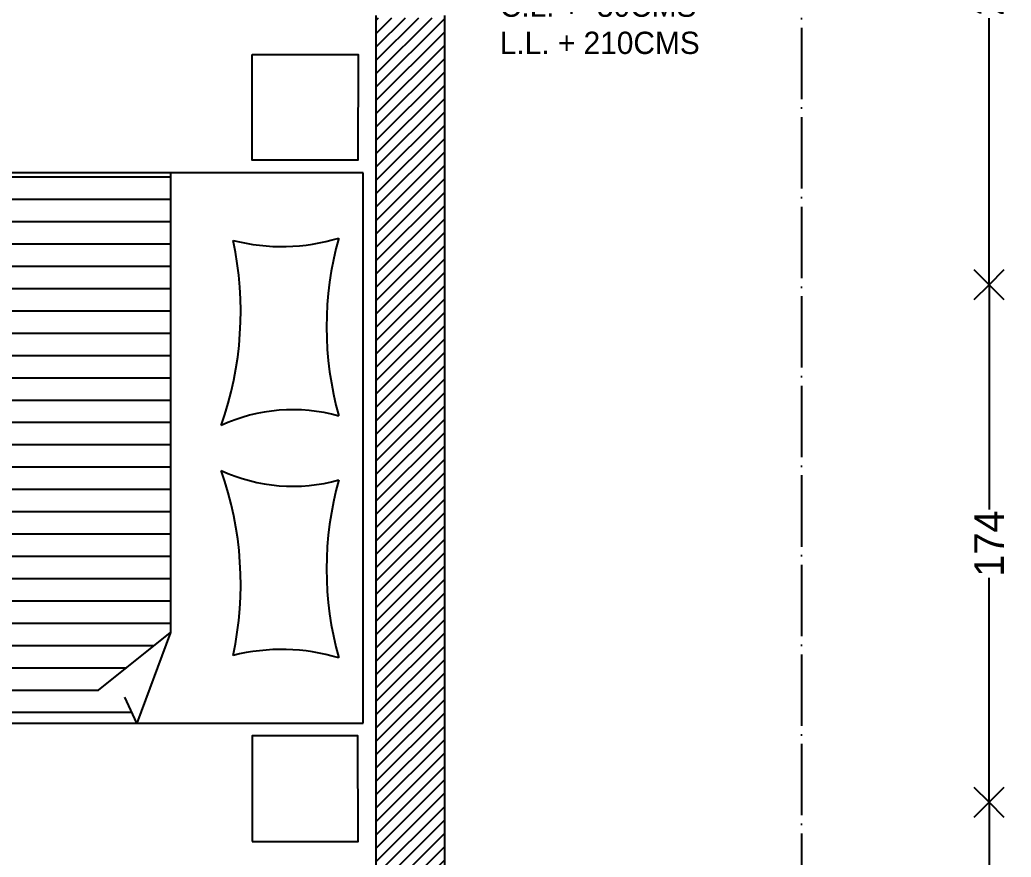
# Model space of a CAD drawing. Header units: metres. Extents: x -16 to 65907, y -5261 to 15511.
# Drawn here: x 20301.7 to 20634.8, y -2508.2 to -2226.6 of the extents above; entities that cross this region are included whole.
import ezdxf

# ---------------------------------------------------------------- set-up
doc = ezdxf.new("R2010")
doc.units = ezdxf.units.M
doc.header["$PDMODE"] = 67
doc.header["$PDSIZE"] = -5
doc.linetypes.add('ACAD_ISO04W100', pattern=[30, 24, -3, 0, -3])
doc.layers.get('0').update_dxf_attribs({"color": 6})
for name, color, linetype in [('BC-BOUNDARY', 3, 'ACAD_ISO04W100'), ('BC-DIMENSION', 8, 'Continuous'), ('BC-FURNITURE', 5, 'Continuous'), ('BC-TEXT', 7, 'Continuous'), ('BC-WALLS', 1, 'Continuous')]:
    doc.layers.add(name, color=color, linetype=linetype)
doc.styles.add('BC-1IN50-1', font='FreeSans.ttf', dxfattribs={"height": 10})
doc.dimstyles.new('BC-1IN50-1', dxfattribs={"dimtxt": 10, "dimasz": 10, "dimexe": 0.18, "dimexo": 0.0625, "dimgap": 1, "dimtad": 0, "dimdec": 1, "dimzin": 12, "dimdsep": 46, "dimtxsty": 'BC-1IN50-1', "dimblk": 'OPEN90', "dimcen": 0.09, "dimse1": 1, "dimse2": 1, "dimclrd": 8, "dimclre": 256, "dimclrt": 7, "dimadec": 0, "dimazin": 0, "dimtfac": 1, "dimtdec": 0, "dimtofl": 0, "dimtmove": 1, "dimatfit": 3, "dimfxl": 0, "dimtolj": 1, "dimtzin": 0, "dimlwd": -3, "dimarcsym": 0})

# ---------------------------------------------------------------- blocks, each defined once
blk = doc.blocks.new('_OPEN90')
at = {"color": 0, "linetype": 'ByBlock'}
for p, q in [((-0.5, 0.5), (0, 0)), ((0, 0), (-1, 0)), ((0, 0), (-0.5, -0.5))]:
    blk.add_line(p, q, dxfattribs=at)
blk = doc.blocks.new('*D1282')
at = {"layer": 'BC-DIMENSION', "color": 8, "linetype": 'Continuous', "lineweight": -3}
for p, q in [((20627.4, -2499.73), (20627.4, -2554.95)), ((20627.4, -2644.03), (20627.4, -2588.8))]:
    blk.add_line(p, q, dxfattribs=at)
at = {"layer": 'Defpoints', "color": 0}
for p in [(20627.4, -2489.73), (20634.82, -2489.73), (20634.82, -2654.03)]:
    blk.add_point(p, dxfattribs=at)
at = {"layer": 'BC-DIMENSION', "color": 8, "lineweight": -3, "xscale": 10, "yscale": 10, "zscale": 10}
for p, rotation in [((20627.4, -2489.73), 90), ((20627.4, -2654.03), 270)]:
    blk.add_blockref('_OPEN90', p, dxfattribs=dict(at, rotation=rotation))
at = {"layer": 'BC-DIMENSION', "color": 7, "insert": (20627.4, -2571.88), "char_height": 10, "attachment_point": 5, "rotation": 90, "style": 'BC-1IN50-1'}
blk.add_mtext('\\A1;164.3', dxfattribs=at)
blk = doc.blocks.new('*D1283')
at = {"layer": 'BC-DIMENSION', "color": 8, "linetype": 'Continuous', "lineweight": -3}
for p, q in [((20627.4, -2325.73), (20627.4, -2391.23)), ((20627.4, -2479.73), (20627.4, -2414.22))]:
    blk.add_line(p, q, dxfattribs=at)
at = {"layer": 'Defpoints', "color": 0}
for p in [(20627.4, -2315.73), (20634.82, -2315.73), (20634.82, -2489.73)]:
    blk.add_point(p, dxfattribs=at)
at = {"layer": 'BC-DIMENSION', "color": 8, "lineweight": -3, "xscale": 10, "yscale": 10, "zscale": 10}
for p, rotation in [((20627.4, -2315.73), 90), ((20627.4, -2489.73), 270)]:
    blk.add_blockref('_OPEN90', p, dxfattribs=dict(at, rotation=rotation))
at = {"layer": 'BC-DIMENSION', "color": 7, "insert": (20627.4, -2402.73), "char_height": 10, "attachment_point": 5, "rotation": 90, "style": 'BC-1IN50-1'}
blk.add_mtext('\\A1;174', dxfattribs=at)
blk = doc.blocks.new('*D1284')
at = {"layer": 'BC-DIMENSION', "color": 8, "linetype": 'Continuous', "lineweight": -3}
for p, q in [((20627.4, -2122.73), (20627.4, -2202.36)), ((20627.4, -2305.73), (20627.4, -2226.09))]:
    blk.add_line(p, q, dxfattribs=at)
at = {"layer": 'Defpoints', "color": 0}
for p in [(20627.4, -2112.73), (20634.82, -2112.73), (20634.82, -2315.73)]:
    blk.add_point(p, dxfattribs=at)
at = {"layer": 'BC-DIMENSION', "color": 8, "lineweight": -3, "xscale": 10, "yscale": 10, "zscale": 10}
for p, rotation in [((20627.4, -2112.73), 90), ((20627.4, -2315.73), 270)]:
    blk.add_blockref('_OPEN90', p, dxfattribs=dict(at, rotation=rotation))
at = {"layer": 'BC-DIMENSION', "color": 7, "insert": (20627.4, -2214.23), "char_height": 10, "attachment_point": 5, "rotation": 90, "style": 'BC-1IN50-1'}
blk.add_mtext('\\A1;203', dxfattribs=at)
blk = doc.blocks.new('A$C1802797060')
h = blk.add_hatch()
h.set_pattern_fill('ANSI31', color=256, scale=60, angle=315, style=0)
h.set_pattern_definition([(0, (-91.719, -51.977), (2e-15, 7.5), [])])
h.paths.add_polyline_path([(125.3, 224.83), (0, 224.83), (0, 39.83), (114, 39.83), (109.97, 48.51), (101.08, 50.93), (125.3, 70.33)])
at = {"layer": 'BC-FURNITURE'}
for p, q in [((190, 224.83), (0, 224.83)), ((125.3, 224.83), (125.3, 70.33)), ((190, 39.83), (190, 224.83)), ((101.08, 50.93), (125.3, 70.33)), ((125.3, 70.33), (114, 39.83)), ((114, 39.83), (109.97, 48.51)), ((0, 39.83), (190, 39.83))]:
    blk.add_line(p, q, dxfattribs=at)
for points in [[(152.75, 264.66), (188.3, 264.63), (188.28, 229.08), (152.73, 229.11)], [(152.75, 0), (188.3, 0.02), (188.28, 35.57), (152.73, 35.55)]]:
    blk.add_lwpolyline(points, close=True, dxfattribs=at)
for centre, radius, start, end in [((35.09, 178.06), 113.78, 340.3798, 12.1998), ((162.61, 265.92), 65.87, 255.6575, 286.9499), ((288.58, 173.04), 110.87, 164.3673, 195.6765), ((166.4, 88.04), 57.16, 74.3325, 114.9851), ((35.09, 86.59), 113.78, 347.8002, 19.6202), ((166.4, 176.61), 57.16, 245.0149, 285.6675), ((288.58, 91.62), 110.87, 164.3235, 195.6327), ((162.61, -1.27), 65.87, 73.0501, 104.3425)]:
    blk.add_arc(centre, radius, start, end, dxfattribs=at)

msp = doc.modelspace()

# ---------------------------------------------------------------- hatches: boundary and pattern name
at = {"layer": 'BC-DIMENSION', "linetype": 'Continuous'}
h = msp.add_hatch(dxfattribs=at)
h.set_pattern_fill('ANSI31', color=256, style=0)
h.paths.add_polyline_path([(20444.377, -2541.047), (20444.377, -2225.928), (20431.377, -2225.928), (20428.317, -2225.928), (20424.03, -2225.928), (20422.508, -2225.928), (20421.377, -2225.928), (20421.377, -2541.047)])
h.paths.add_polyline_path([(20317.377, -2668.057), (20317.377, -2645.057), (20091.377, -2645.057), (20091.377, -2214.428), (20068.377, -2214.428), (20068.377, -2478.628), (20068.377, -2645.057), (20058.377, -2645.057), (20058.377, -2655.057), (20068.377, -2655.057), (20068.377, -2668.057)])
h.paths.add_polyline_path([(19968.377, -2655.057), (19968.377, -2645.057), (19787.377, -2645.057), (19787.377, -2668.057), (19958.377, -2668.057), (19958.377, -2655.057)])
h.paths.add_polyline_path([(19936.377, -2501.628), (19936.377, -2478.628), (19794.476, -2478.628), (19794.49, -2501.628)])
h.paths.add_polyline_path([(19605.377, -2378.628), (19605.377, -2224.428), (19592.377, -2224.428), (19589.317, -2224.428), (19585.03, -2224.428), (19583.508, -2224.428), (19582.377, -2224.428), (19582.377, -2378.628), (19585.438, -2378.628), (19589.725, -2378.628), (19591.247, -2378.628), (19592.377, -2378.628)])
h.paths.add_polyline_path([(19605.377, -2513.057), (19605.377, -2478.628), (19582.377, -2478.628), (19582.377, -2513.057)])

# ---------------------------------------------------------------- linework, layer by layer
at = {"layer": 'BC-BOUNDARY'}
msp.add_line((20564.419, -1657.393), (20564.419, -2959.617), dxfattribs=at)
at = {"layer": 'BC-WALLS'}
for p, q in [((20421.377, -2225.218), (20421.377, -2541.047)), ((20444.377, -2225.218), (20444.377, -2541.047))]:
    msp.add_line(p, q, dxfattribs=at)

# ---------------------------------------------------------------- block references
at = {"layer": 'BC-FURNITURE'}
msp.add_blockref('A$C1802797060', (20227.072, -2502.923), dxfattribs=at)

# ---------------------------------------------------------------- texts
at = {"layer": 'BC-TEXT', "insert": (20462.999, -2228.19), "char_height": 7.5, "width": 105.17023, "attachment_point": 4, "style": 'BC-1IN50-1'}
msp.add_mtext('{\\fUbuntu|b0|i0|c0|p34;\\C7;C.L. +  30CMS}\\P{\\fUbuntu|b0|i0|c0|p34;\\C7;L.L. + 210CMS}', dxfattribs=at)

# ---------------------------------------------------------------- dimensions: what is measured, and where the dimension line sits
at = {"layer": 'BC-DIMENSION', "linetype": 'Continuous'}
for base, p1, p2, picture, middle in [((20627.397, -2112.728), (20634.82, -2315.728), (20634.82, -2112.728), '*D1284', (20627.397, -2214.228)), ((20627.397, -2315.728), (20634.82, -2489.728), (20634.82, -2315.728), '*D1283', (20627.397, -2402.728))]:
    dim = msp.add_linear_dim(base=base, p1=p1, p2=p2, angle=90, dimstyle='BC-1IN50-1', dxfattribs=at)
    dim.commit()
    dim.dimension.update_dxf_attribs({"geometry": picture, "text_midpoint": middle})
dim = msp.add_linear_dim(base=(20627.397, -2489.728), p1=(20634.82, -2654.028), p2=(20634.82, -2489.728), angle=90, dimstyle='BC-1IN50-1', override={"dimlfac": 1}, dxfattribs=at)
dim.commit()
dim.dimension.update_dxf_attribs({"geometry": '*D1282', "text_midpoint": (20627.397, -2571.878)})

doc.saveas('drawing.dxf')
